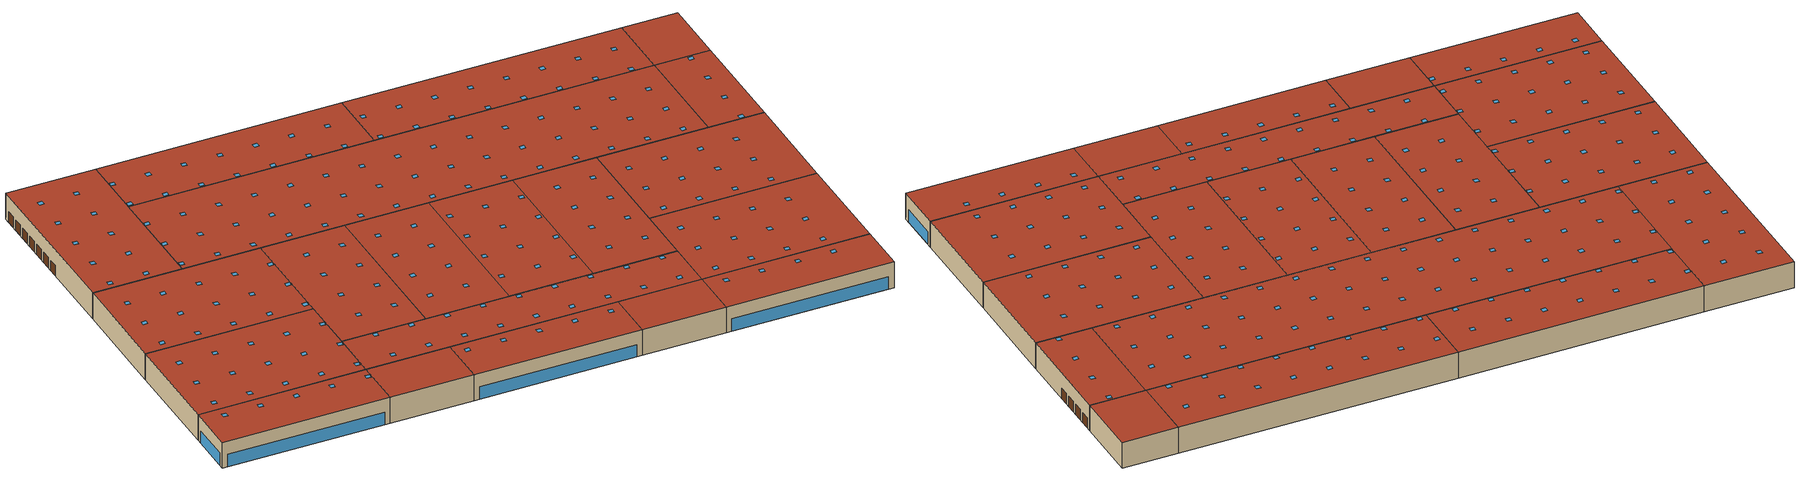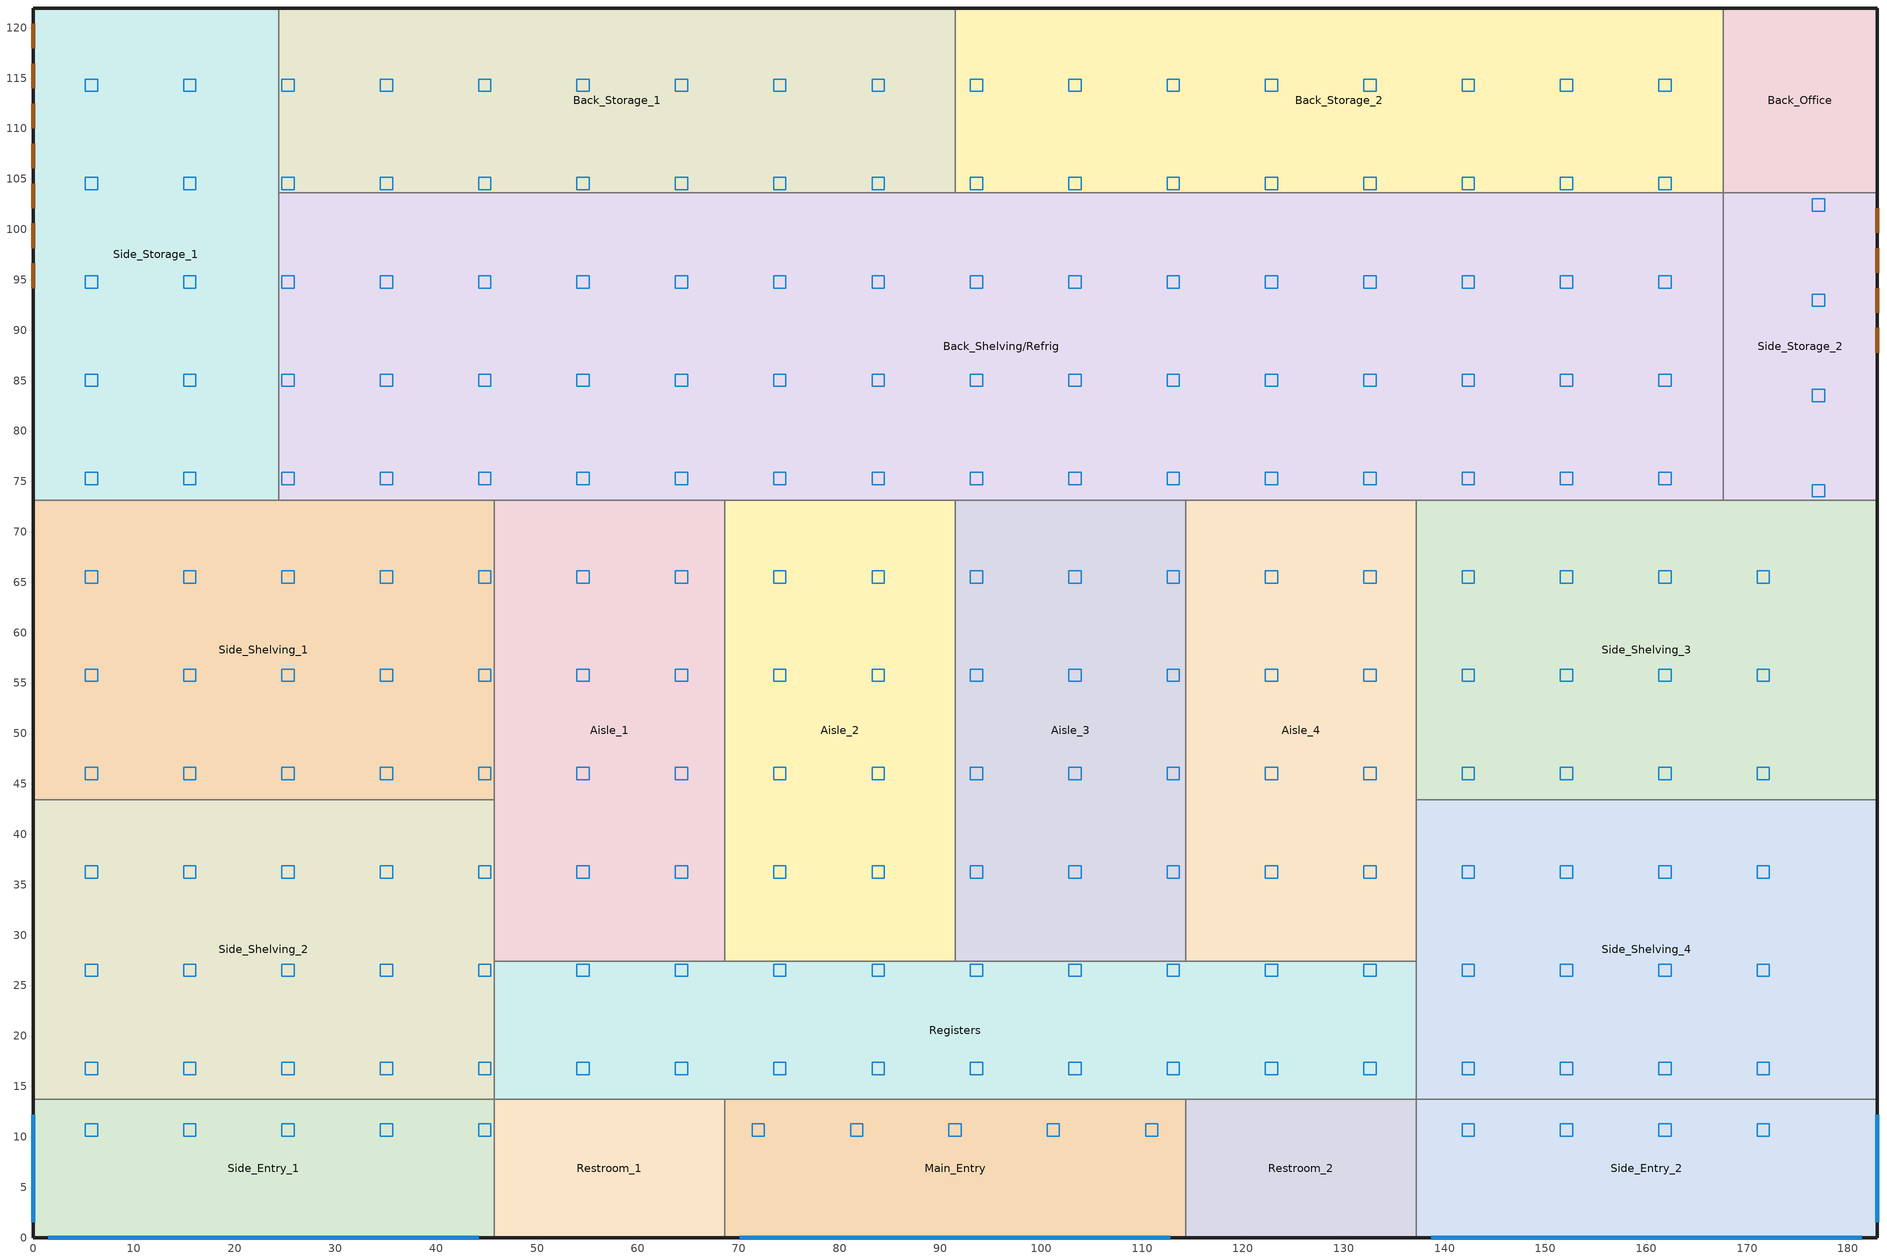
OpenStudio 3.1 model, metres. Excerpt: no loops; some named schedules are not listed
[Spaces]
Aisle_1
 floor ground (Surface 56 SlabOnOrBelowGradeF073): 68.58,73.15 68.58,27.43 45.72,27.43 45.72,73.15 z0
 wall to Back_Shelving/Refrig (MetalFrameWallInterior): 68.58,73.15 45.72,73.15 z0:7.62
 wall to Aisle_2 (MetalFrameWallInterior): 68.58,27.43 68.58,73.15 z0:7.62
 wall to Registers (MetalFrameWallInterior): 45.72,27.43 68.58,27.43 z0:7.62
 wall to Side_Shelving_2 (MetalFrameWallInterior): 45.72,43.43 45.72,27.43 z0:7.62
 wall to Side_Shelving_1 (MetalFrameWallInterior): 45.72,73.15 45.72,43.43 z0:7.62
 roof outside (FlatNonresWoodFramingAndOtherRoofU034): 68.58,27.43 68.58,73.15 45.72,73.15 45.72,27.43 z7.62
 skylight (Base_AllCZ_Skylt-Gl-CurbMntU58): 55.17,45.42 55.17,46.63 53.95,46.63 53.95,45.42 z7.62; 64.92,64.92 64.92,66.14 63.7,66.14 63.7,64.92 z7.62; 55.17,64.92 55.17,66.14 53.95,66.14 53.95,64.92 z7.62; 55.17,55.17 55.17,56.39 53.95,56.39 53.95,55.17 z7.62; 64.92,35.66 64.92,36.88 63.7,36.88 63.7,35.66 z7.62; 64.92,55.17 64.92,56.39 63.7,56.39 63.7,55.17 z7.62; 55.17,35.66 55.17,36.88 53.95,36.88 53.95,35.66 z7.62; 64.92,45.42 64.92,46.63 63.7,46.63 63.7,45.42 z7.62
Back_Shelving/Refrig
 floor ground (Surface 103 SlabOnOrBelowGradeF073): 167.64,103.63 167.64,73.15 24.38,73.15 24.38,103.63 z0
 wall to Aisle_2: 68.58,73.15 91.44,73.15 z0:7.62
 wall to Aisle_3: 91.44,73.15 114.3,73.15 z0:7.62
 wall to Aisle_4: 114.3,73.15 137.16,73.15 z0:7.62
 wall to Side_Storage_2 (MetalFrameWallInterior): 167.64,73.15 167.64,103.63 z0:7.62
 wall to Side_Shelving_3 (MetalFrameWallInterior): 137.16,73.15 167.64,73.15 z0:7.62
 wall to Side_Shelving_1 (MetalFrameWallInterior): 24.38,73.15 45.72,73.15 z0:7.62
 wall to Side_Storage_1 (MetalFrameWallInterior): 24.38,103.63 24.38,73.15 z0:7.62
 wall to Back_Storage_1 (MetalFrameWallInterior): 91.44,103.63 24.38,103.63 z0:7.62
 wall to Back_Storage_2 (MetalFrameWallInterior): 167.64,103.63 91.44,103.63 z0:7.62
 roof outside (FlatNonresWoodFramingAndOtherRoofU034): 167.64,73.15 167.64,103.63 24.38,103.63 24.38,73.15 z7.62
 skylight (Base_AllCZ_Skylt-Gl-CurbMntU58): 45.42,74.68 45.42,75.9 44.2,75.9 44.2,74.68 z7.62; 64.92,84.43 64.92,85.65 63.7,85.65 63.7,84.43 z7.62; 133.2,94.18 133.2,95.4 131.98,95.4 131.98,94.18 z7.62; 55.17,94.18 55.17,95.4 53.95,95.4 53.95,94.18 z7.62; 162.46,74.68 162.46,75.9 161.24,75.9 161.24,74.68 z7.62; 142.95,74.68 142.95,75.9 141.73,75.9 141.73,74.68 z7.62; 152.7,74.68 152.7,75.9 151.49,75.9 151.49,74.68 z7.62; 74.68,74.68 74.68,75.9 73.46,75.9 73.46,74.68 z7.62; 94.18,74.68 94.18,75.9 92.96,75.9 92.96,74.68 z7.62; 64.92,74.68 64.92,75.9 63.7,75.9 63.7,74.68 z7.62; 94.18,84.43 94.18,85.65 92.96,85.65 92.96,84.43 z7.62; 74.68,84.43 74.68,85.65 73.46,85.65 73.46,84.43 z7.62; 152.7,84.43 152.7,85.65 151.49,85.65 151.49,84.43 z7.62; 142.95,84.43 142.95,85.65 141.73,85.65 141.73,84.43 z7.62; 162.46,84.43 162.46,85.65 161.24,85.65 161.24,84.43 z7.62; 55.17,84.43 55.17,85.65 53.95,85.65 53.95,84.43 z7.62; 35.66,84.43 35.66,85.65 34.44,85.65 34.44,84.43 z7.62; 25.91,84.43 25.91,85.65 24.69,85.65 24.69,84.43 z7.62; 35.66,74.68 35.66,75.9 34.44,75.9 34.44,74.68 z7.62; 123.44,74.68 123.44,75.9 122.22,75.9 122.22,74.68 z7.62; 162.46,94.18 162.46,95.4 161.24,95.4 161.24,94.18 z7.62; 55.17,74.68 55.17,75.9 53.95,75.9 53.95,74.68 z7.62; 103.94,74.68 103.94,75.9 102.72,75.9 102.72,74.68 z7.62; 113.69,74.68 113.69,75.9 112.47,75.9 112.47,74.68 z7.62; 133.2,74.68 133.2,75.9 131.98,75.9 131.98,74.68 z7.62; 142.95,94.18 142.95,95.4 141.73,95.4 141.73,94.18 z7.62; 152.7,94.18 152.7,95.4 151.49,95.4 151.49,94.18 z7.62; 45.42,84.43 45.42,85.65 44.2,85.65 44.2,84.43 z7.62; 123.44,84.43 123.44,85.65 122.22,85.65 122.22,84.43 z7.62; 113.69,84.43 113.69,85.65 112.47,85.65 112.47,84.43 z7.62; 133.2,84.43 133.2,85.65 131.98,85.65 131.98,84.43 z7.62; 103.94,84.43 103.94,85.65 102.72,85.65 102.72,84.43 z7.62; 84.43,84.43 84.43,85.65 83.21,85.65 83.21,84.43 z7.62; 74.68,94.18 74.68,95.4 73.46,95.4 73.46,94.18 z7.62; 94.18,94.18 94.18,95.4 92.96,95.4 92.96,94.18 z7.62; 64.92,94.18 64.92,95.4 63.7,95.4 63.7,94.18 z7.62; 45.42,94.18 45.42,95.4 44.2,95.4 44.2,94.18 z7.62; 123.44,94.18 123.44,95.4 122.22,95.4 122.22,94.18 z7.62; 113.69,94.18 113.69,95.4 112.47,95.4 112.47,94.18 z7.62; 103.94,94.18 103.94,95.4 102.72,95.4 102.72,94.18 z7.62; 84.43,94.18 84.43,95.4 83.21,95.4 83.21,94.18 z7.62; 25.91,94.18 25.91,95.4 24.69,95.4 24.69,94.18 z7.62; 35.66,94.18 35.66,95.4 34.44,95.4 34.44,94.18 z7.62; 84.43,74.68 84.43,75.9 83.21,75.9 83.21,74.68 z7.62; 25.91,74.68 25.91,75.9 24.69,75.9 24.69,74.68 z7.62
Aisle_2
 floor ground (Surface 63 SlabOnOrBelowGradeF073): 91.44,73.15 91.44,27.43 68.58,27.43 68.58,73.15 z0
 wall to Aisle_3 (MetalFrameWallInterior): 91.44,27.43 91.44,73.15 z0:7.62
 wall to Registers (MetalFrameWallInterior): 68.58,27.43 91.44,27.43 z0:7.62
 roof outside (FlatNonresWoodFramingAndOtherRoofU034): 91.44,27.43 91.44,73.15 68.58,73.15 68.58,27.43 z7.62
 skylight (Base_AllCZ_Skylt-Gl-CurbMntU58): 84.43,35.66 84.43,36.88 83.21,36.88 83.21,35.66 z7.62; 74.68,64.92 74.68,66.14 73.46,66.14 73.46,64.92 z7.62; 74.68,45.42 74.68,46.63 73.46,46.63 73.46,45.42 z7.62; 84.43,64.92 84.43,66.14 83.21,66.14 83.21,64.92 z7.62; 74.68,35.66 74.68,36.88 73.46,36.88 73.46,35.66 z7.62; 84.43,45.42 84.43,46.63 83.21,46.63 83.21,45.42 z7.62; 84.43,55.17 84.43,56.39 83.21,56.39 83.21,55.17 z7.62; 74.68,55.17 74.68,56.39 73.46,56.39 73.46,55.17 z7.62
Registers
 floor ground (Surface 38 SlabOnOrBelowGradeF073): 137.16,27.43 137.16,13.72 45.72,13.72 45.72,27.43 z0
 wall to Aisle_3: 114.3,27.43 91.44,27.43 z0:7.62
 wall to Aisle_4: 137.16,27.43 114.3,27.43 z0:7.62
 wall to Main_Entry: 68.58,13.72 114.3,13.72 z0:7.62
 wall to Side_Shelving_2 (MetalFrameWallInterior): 45.72,27.43 45.72,13.72 z0:7.62
 wall to Side_Shelving_4 (MetalFrameWallInterior): 137.16,13.72 137.16,27.43 z0:7.62
 wall to Restroom_2 (MetalFrameWallInterior): 114.3,13.72 137.16,13.72 z0:7.62
 wall to Restroom_1 (MetalFrameWallInterior): 45.72,13.72 68.58,13.72 z0:7.62
 roof outside (FlatNonresWoodFramingAndOtherRoofU034): 137.16,13.72 137.16,27.43 45.72,27.43 45.72,13.72 z7.62
 skylight (Base_AllCZ_Skylt-Gl-CurbMntU58): 84.43,16.15 84.43,17.37 83.21,17.37 83.21,16.15 z7.62; 55.17,25.91 55.17,27.13 53.95,27.13 53.95,25.91 z7.62; 55.17,16.15 55.17,17.37 53.95,17.37 53.95,16.15 z7.62; 113.69,25.91 113.69,27.13 112.47,27.13 112.47,25.91 z7.62; 133.2,25.91 133.2,27.13 131.98,27.13 131.98,25.91 z7.62; 74.68,16.15 74.68,17.37 73.46,17.37 73.46,16.15 z7.62; 74.68,25.91 74.68,27.13 73.46,27.13 73.46,25.91 z7.62; 94.18,16.15 94.18,17.37 92.96,17.37 92.96,16.15 z7.62; 64.92,16.15 64.92,17.37 63.7,17.37 63.7,16.15 z7.62; 123.44,16.15 123.44,17.37 122.22,17.37 122.22,16.15 z7.62; 113.69,16.15 113.69,17.37 112.47,17.37 112.47,16.15 z7.62; 133.2,16.15 133.2,17.37 131.98,17.37 131.98,16.15 z7.62; 84.43,25.91 84.43,27.13 83.21,27.13 83.21,25.91 z7.62; 103.94,16.15 103.94,17.37 102.72,17.37 102.72,16.15 z7.62; 64.92,25.91 64.92,27.13 63.7,27.13 63.7,25.91 z7.62; 103.94,25.91 103.94,27.13 102.72,27.13 102.72,25.91 z7.62; 123.44,25.91 123.44,27.13 122.22,27.13 122.22,25.91 z7.62; 94.18,25.91 94.18,27.13 92.96,27.13 92.96,25.91 z7.62
Side_Shelving_2
 floor ground (Surface 31 SlabOnOrBelowGradeF073): 45.72,43.43 45.72,13.72 0,13.72 0,43.43 z0
 wall outside (MetalFrameWallU055): 0,43.43 0,13.72 z0:7.62
 wall to Side_Entry_1: 0,13.72 45.72,13.72 z0:7.62
 wall to Side_Shelving_1: 45.72,43.43 0,43.43 z0:7.62
 roof outside (FlatNonresWoodFramingAndOtherRoofU034): 45.72,13.72 45.72,43.43 0,43.43 0,13.72 z7.62
 skylight (Base_AllCZ_Skylt-Gl-CurbMntU58): 25.91,35.66 25.91,36.88 24.69,36.88 24.69,35.66 z7.62; 35.66,25.91 35.66,27.13 34.44,27.13 34.44,25.91 z7.62; 45.42,16.15 45.42,17.37 44.2,17.37 44.2,16.15 z7.62; 35.66,16.15 35.66,17.37 34.44,17.37 34.44,16.15 z7.62; 25.91,16.15 25.91,17.37 24.69,17.37 24.69,16.15 z7.62; 45.42,25.91 45.42,27.13 44.2,27.13 44.2,25.91 z7.62; 16.15,25.91 16.15,27.13 14.94,27.13 14.94,25.91 z7.62; 35.66,35.66 35.66,36.88 34.44,36.88 34.44,35.66 z7.62; 6.4,35.66 6.4,36.88 5.18,36.88 5.18,35.66 z7.62; 16.15,35.66 16.15,36.88 14.94,36.88 14.94,35.66 z7.62; 6.4,16.15 6.4,17.37 5.18,17.37 5.18,16.15 z7.62; 16.15,16.15 16.15,17.37 14.94,17.37 14.94,16.15 z7.62; 45.42,35.66 45.42,36.88 44.2,36.88 44.2,35.66 z7.62; 25.91,25.91 25.91,27.13 24.69,27.13 24.69,25.91 z7.62; 6.4,25.91 6.4,27.13 5.18,27.13 5.18,25.91 z7.62
Side_Shelving_1
 floor ground (Surface 82 SlabOnOrBelowGradeF073): 45.72,73.15 45.72,43.43 0,43.43 0,73.15 z0
 wall outside (MetalFrameWallU055): 0,73.15 0,43.43 z0:7.62
 wall to Side_Storage_1 (MetalFrameWallInterior): 24.38,73.15 0,73.15 z0:7.62
 roof outside (FlatNonresWoodFramingAndOtherRoofU034): 45.72,43.43 45.72,73.15 0,73.15 0,43.43 z7.62
 skylight (Base_AllCZ_Skylt-Gl-CurbMntU58): 16.15,55.17 16.15,56.39 14.94,56.39 14.94,55.17 z7.62; 45.42,64.92 45.42,66.14 44.2,66.14 44.2,64.92 z7.62; 25.91,55.17 25.91,56.39 24.69,56.39 24.69,55.17 z7.62; 25.91,45.42 25.91,46.63 24.69,46.63 24.69,45.42 z7.62; 25.91,64.92 25.91,66.14 24.69,66.14 24.69,64.92 z7.62; 6.4,55.17 6.4,56.39 5.18,56.39 5.18,55.17 z7.62; 35.66,55.17 35.66,56.39 34.44,56.39 34.44,55.17 z7.62; 45.42,45.42 45.42,46.63 44.2,46.63 44.2,45.42 z7.62; 16.15,64.92 16.15,66.14 14.94,66.14 14.94,64.92 z7.62; 6.4,45.42 6.4,46.63 5.18,46.63 5.18,45.42 z7.62; 35.66,64.92 35.66,66.14 34.44,66.14 34.44,64.92 z7.62; 16.15,45.42 16.15,46.63 14.94,46.63 14.94,45.42 z7.62; 6.4,64.92 6.4,66.14 5.18,66.14 5.18,64.92 z7.62; 35.66,45.42 35.66,46.63 34.44,46.63 34.44,45.42 z7.62; 45.42,55.17 45.42,56.39 44.2,56.39 44.2,55.17 z7.62
Aisle_3
 floor ground (Surface 69 SlabOnOrBelowGradeF073): 114.3,73.15 114.3,27.43 91.44,27.43 91.44,73.15 z0
 wall to Aisle_4 (MetalFrameWallInterior): 114.3,27.43 114.3,73.15 z0:7.62
 roof outside (FlatNonresWoodFramingAndOtherRoofU034): 114.3,27.43 114.3,73.15 91.44,73.15 91.44,27.43 z7.62
 skylight (Base_AllCZ_Skylt-Gl-CurbMntU58): 94.18,55.17 94.18,56.39 92.96,56.39 92.96,55.17 z7.62; 113.69,64.92 113.69,66.14 112.47,66.14 112.47,64.92 z7.62; 94.18,64.92 94.18,66.14 92.96,66.14 92.96,64.92 z7.62; 103.94,45.42 103.94,46.63 102.72,46.63 102.72,45.42 z7.62; 113.69,45.42 113.69,46.63 112.47,46.63 112.47,45.42 z7.62; 94.18,45.42 94.18,46.63 92.96,46.63 92.96,45.42 z7.62; 113.69,35.66 113.69,36.88 112.47,36.88 112.47,35.66 z7.62; 103.94,35.66 103.94,36.88 102.72,36.88 102.72,35.66 z7.62; 103.94,64.92 103.94,66.14 102.72,66.14 102.72,64.92 z7.62; 94.18,35.66 94.18,36.88 92.96,36.88 92.96,35.66 z7.62; 113.69,55.17 113.69,56.39 112.47,56.39 112.47,55.17 z7.62; 103.94,55.17 103.94,56.39 102.72,56.39 102.72,55.17 z7.62
Aisle_4
 floor ground (Surface 75 SlabOnOrBelowGradeF073): 137.16,73.15 137.16,27.43 114.3,27.43 114.3,73.15 z0
 wall to Side_Shelving_3 (MetalFrameWallInterior): 137.16,43.43 137.16,73.15 z0:7.62
 wall to Side_Shelving_4 (MetalFrameWallInterior): 137.16,27.43 137.16,43.43 z0:7.62
 roof outside (FlatNonresWoodFramingAndOtherRoofU034): 137.16,27.43 137.16,73.15 114.3,73.15 114.3,27.43 z7.62
 skylight (Base_AllCZ_Skylt-Gl-CurbMntU58): 123.44,35.66 123.44,36.88 122.22,36.88 122.22,35.66 z7.62; 133.2,64.92 133.2,66.14 131.98,66.14 131.98,64.92 z7.62; 133.2,55.17 133.2,56.39 131.98,56.39 131.98,55.17 z7.62; 123.44,64.92 123.44,66.14 122.22,66.14 122.22,64.92 z7.62; 123.44,55.17 123.44,56.39 122.22,56.39 122.22,55.17 z7.62; 133.2,35.66 133.2,36.88 131.98,36.88 131.98,35.66 z7.62; 123.44,45.42 123.44,46.63 122.22,46.63 122.22,45.42 z7.62; 133.2,45.42 133.2,46.63 131.98,46.63 131.98,45.42 z7.62
Side_Shelving_3
 floor ground (Surface 89 SlabOnOrBelowGradeF073): 182.88,73.15 182.88,43.43 137.16,43.43 137.16,73.15 z0
 wall outside (MetalFrameWallU055): 182.88,43.43 182.88,73.15 z0:7.62
 wall to Side_Shelving_4 (MetalFrameWallInterior): 137.16,43.43 182.88,43.43 z0:7.62
 wall to Side_Storage_2 (MetalFrameWallInterior): 182.88,73.15 167.64,73.15 z0:7.62
 roof outside (FlatNonresWoodFramingAndOtherRoofU034): 182.88,43.43 182.88,73.15 137.16,73.15 137.16,43.43 z7.62
 skylight (Base_AllCZ_Skylt-Gl-CurbMntU58): 172.21,55.17 172.21,56.39 170.99,56.39 170.99,55.17 z7.62; 142.95,64.92 142.95,66.14 141.73,66.14 141.73,64.92 z7.62; 162.46,64.92 162.46,66.14 161.24,66.14 161.24,64.92 z7.62; 172.21,64.92 172.21,66.14 170.99,66.14 170.99,64.92 z7.62; 172.21,45.42 172.21,46.63 170.99,46.63 170.99,45.42 z7.62; 162.46,45.42 162.46,46.63 161.24,46.63 161.24,45.42 z7.62; 142.95,45.42 142.95,46.63 141.73,46.63 141.73,45.42 z7.62; 152.7,45.42 152.7,46.63 151.49,46.63 151.49,45.42 z7.62; 162.46,55.17 162.46,56.39 161.24,56.39 161.24,55.17 z7.62; 152.7,55.17 152.7,56.39 151.49,56.39 151.49,55.17 z7.62; 152.7,64.92 152.7,66.14 151.49,66.14 151.49,64.92 z7.62; 142.95,55.17 142.95,56.39 141.73,56.39 141.73,55.17 z7.62
Side_Shelving_4
 floor ground (Surface 49 SlabOnOrBelowGradeF073): 182.88,43.43 182.88,13.72 137.16,13.72 137.16,43.43 z0
 wall outside (MetalFrameWallU055): 182.88,13.72 182.88,43.43 z0:7.62
 wall to Side_Entry_2: 137.16,13.72 182.88,13.72 z0:7.62
 roof outside (FlatNonresWoodFramingAndOtherRoofU034): 182.88,13.72 182.88,43.43 137.16,43.43 137.16,13.72 z7.62
 skylight (Base_AllCZ_Skylt-Gl-CurbMntU58): 172.21,35.66 172.21,36.88 170.99,36.88 170.99,35.66 z7.62; 162.46,35.66 162.46,36.88 161.24,36.88 161.24,35.66 z7.62; 162.46,16.15 162.46,17.37 161.24,17.37 161.24,16.15 z7.62; 142.95,16.15 142.95,17.37 141.73,17.37 141.73,16.15 z7.62; 152.7,16.15 152.7,17.37 151.49,17.37 151.49,16.15 z7.62; 152.7,25.91 152.7,27.13 151.49,27.13 151.49,25.91 z7.62; 152.7,35.66 152.7,36.88 151.49,36.88 151.49,35.66 z7.62; 162.46,25.91 162.46,27.13 161.24,27.13 161.24,25.91 z7.62; 172.21,25.91 172.21,27.13 170.99,27.13 170.99,25.91 z7.62; 172.21,16.15 172.21,17.37 170.99,17.37 170.99,16.15 z7.62; 142.95,25.91 142.95,27.13 141.73,27.13 141.73,25.91 z7.62; 142.95,35.66 142.95,36.88 141.73,36.88 141.73,35.66 z7.62
Back_Office
 floor ground (Surface 133 SlabOnOrBelowGradeF073): 182.88,121.92 182.88,103.63 167.64,103.63 167.64,121.92 z0
 wall outside (MetalFrameWallU055): 182.88,103.63 182.88,121.92 167.64,121.92 z0:7.62
 wall to Side_Storage_2 (MetalFrameWallInterior): 167.64,103.63 182.88,103.63 z0:7.62
 wall to Back_Storage_2 (MetalFrameWallInterior): 167.64,121.92 167.64,103.63 z0:7.62
 roof outside (FlatNonresWoodFramingAndOtherRoofU034): 182.88,103.63 182.88,121.92 167.64,121.92 167.64,103.63 z7.62
Side_Storage_2
 floor ground (Surface 115 SlabOnOrBelowGradeF073): 182.88,103.63 182.88,73.15 167.64,73.15 167.64,103.63 z0
 wall outside (MetalFrameWallU055): 182.88,73.15 182.88,103.63 z0:7.62
 door (ExtOpaqueDoorU145): 182.88,87.78 182.88,90.22 / 182.88,91.74 182.88,94.18 / 182.88,95.71 182.88,98.15 / 182.88,99.67 182.88,102.11 z0:3.05
 roof outside (FlatNonresWoodFramingAndOtherRoofU034): 182.88,73.15 182.88,103.63 167.64,103.63 167.64,73.15 z7.62
 skylight (Base_AllCZ_Skylt-Gl-CurbMntU58): 177.7,101.8 177.7,103.02 176.48,103.02 176.48,101.8 z7.62; 177.7,73.46 177.7,74.68 176.48,74.68 176.48,73.46 z7.62; 177.7,82.91 177.7,84.12 176.48,84.12 176.48,82.91 z7.62; 177.7,92.35 177.7,93.57 176.48,93.57 176.48,92.35 z7.62
Back_Storage_2
 floor ground (Surface 127 SlabOnOrBelowGradeF073): 167.64,121.92 167.64,103.63 91.44,103.63 91.44,121.92 z0
 wall outside (MetalFrameWallU055): 167.64,121.92 91.44,121.92 z0:7.62
 wall to Back_Storage_1: 91.44,121.92 91.44,103.63 z0:7.62
 roof outside (FlatNonresWoodFramingAndOtherRoofU034): 167.64,103.63 167.64,121.92 91.44,121.92 91.44,103.63 z7.62
 skylight (Base_AllCZ_Skylt-Gl-CurbMntU58): 113.69,113.69 113.69,114.91 112.47,114.91 112.47,113.69 z7.62; 94.18,103.94 94.18,105.16 92.96,105.16 92.96,103.94 z7.62; 103.94,113.69 103.94,114.91 102.72,114.91 102.72,113.69 z7.62; 162.46,103.94 162.46,105.16 161.24,105.16 161.24,103.94 z7.62; 152.7,103.94 152.7,105.16 151.49,105.16 151.49,103.94 z7.62; 123.44,103.94 123.44,105.16 122.22,105.16 122.22,103.94 z7.62; 123.44,113.69 123.44,114.91 122.22,114.91 122.22,113.69 z7.62; 103.94,103.94 103.94,105.16 102.72,105.16 102.72,103.94 z7.62; 152.7,113.69 152.7,114.91 151.49,114.91 151.49,113.69 z7.62; 142.95,103.94 142.95,105.16 141.73,105.16 141.73,103.94 z7.62; 113.69,103.94 113.69,105.16 112.47,105.16 112.47,103.94 z7.62; 133.2,103.94 133.2,105.16 131.98,105.16 131.98,103.94 z7.62; 94.18,113.69 94.18,114.91 92.96,114.91 92.96,113.69 z7.62; 133.2,113.69 133.2,114.91 131.98,114.91 131.98,113.69 z7.62; 142.95,113.69 142.95,114.91 141.73,114.91 141.73,113.69 z7.62; 162.46,113.69 162.46,114.91 161.24,114.91 161.24,113.69 z7.62
Side_Storage_1
 floor ground (Surface 96 SlabOnOrBelowGradeF073): 24.38,121.92 24.38,73.15 0,73.15 0,121.92 z0
 wall outside (MetalFrameWallU055): 24.38,121.92 0,121.92 0,73.15 z0:7.62
 wall to Back_Storage_1: 24.38,103.63 24.38,121.92 z0:7.62
 door (ExtOpaqueDoorU145): 0,120.4 0,117.96 / 0,116.43 0,114 / 0,112.47 0,110.03 / 0,108.51 0,106.07 / 0,104.55 0,102.11 / 0,100.58 0,98.15 / 0,96.62 0,94.18 z0:3.05
 roof outside (FlatNonresWoodFramingAndOtherRoofU034): 24.38,73.15 24.38,121.92 0,121.92 0,73.15 z7.62
 skylight (Base_AllCZ_Skylt-Gl-CurbMntU58): 16.15,113.69 16.15,114.91 14.94,114.91 14.94,113.69 z7.62; 6.4,113.69 6.4,114.91 5.18,114.91 5.18,113.69 z7.62; 16.15,84.43 16.15,85.65 14.94,85.65 14.94,84.43 z7.62; 6.4,84.43 6.4,85.65 5.18,85.65 5.18,84.43 z7.62; 16.15,103.94 16.15,105.16 14.94,105.16 14.94,103.94 z7.62; 6.4,103.94 6.4,105.16 5.18,105.16 5.18,103.94 z7.62; 16.15,74.68 16.15,75.9 14.94,75.9 14.94,74.68 z7.62; 6.4,74.68 6.4,75.9 5.18,75.9 5.18,74.68 z7.62; 6.4,94.18 6.4,95.4 5.18,95.4 5.18,94.18 z7.62; 16.15,94.18 16.15,95.4 14.94,95.4 14.94,94.18 z7.62
Back_Storage_1
 floor ground (Surface 121 SlabOnOrBelowGradeF073): 91.44,121.92 91.44,103.63 24.38,103.63 24.38,121.92 z0
 wall outside (MetalFrameWallU055): 91.44,121.92 24.38,121.92 z0:7.62
 roof outside (FlatNonresWoodFramingAndOtherRoofU034): 91.44,103.63 91.44,121.92 24.38,121.92 24.38,103.63 z7.62
 skylight (Base_AllCZ_Skylt-Gl-CurbMntU58): 35.66,113.69 35.66,114.91 34.44,114.91 34.44,113.69 z7.62; 55.17,113.69 55.17,114.91 53.95,114.91 53.95,113.69 z7.62; 25.91,113.69 25.91,114.91 24.69,114.91 24.69,113.69 z7.62; 45.42,113.69 45.42,114.91 44.2,114.91 44.2,113.69 z7.62; 45.42,103.94 45.42,105.16 44.2,105.16 44.2,103.94 z7.62; 64.92,103.94 64.92,105.16 63.7,105.16 63.7,103.94 z7.62; 64.92,113.69 64.92,114.91 63.7,114.91 63.7,113.69 z7.62; 74.68,113.69 74.68,114.91 73.46,114.91 73.46,113.69 z7.62; 55.17,103.94 55.17,105.16 53.95,105.16 53.95,103.94 z7.62; 35.66,103.94 35.66,105.16 34.44,105.16 34.44,103.94 z7.62; 25.91,103.94 25.91,105.16 24.69,105.16 24.69,103.94 z7.62; 84.43,103.94 84.43,105.16 83.21,105.16 83.21,103.94 z7.62; 74.68,103.94 74.68,105.16 73.46,105.16 73.46,103.94 z7.62; 84.43,113.69 84.43,114.91 83.21,114.91 83.21,113.69 z7.62
Main_Entry
 floor ground (Surface 13 SlabOnOrBelowGradeF073): 114.3,13.72 114.3,0 68.58,0 68.58,13.72 z0
 wall outside (MetalFrameWallU055): 68.58,0 114.3,0 z0:7.62
 wall to Restroom_2 (MetalFrameWallInterior): 114.3,0 114.3,13.72 z0:7.62
 wall to Restroom_1 (MetalFrameWallInterior): 68.58,13.72 68.58,0 z0:7.62
 window (Base_AllCZ_FixedWindowU34): 70.1,0 112.78,0 z0.01:3.67
 roof outside (FlatNonresWoodFramingAndOtherRoofU034): 114.3,0 114.3,13.72 68.58,13.72 68.58,0 z7.62
 skylight (Base_AllCZ_Skylt-Gl-CurbMntU58): 72.54,10.06 72.54,11.28 71.32,11.28 71.32,10.06 z7.62; 82.3,10.06 82.3,11.28 81.08,11.28 81.08,10.06 z7.62; 92.05,10.06 92.05,11.28 90.83,11.28 90.83,10.06 z7.62; 101.8,10.06 101.8,11.28 100.58,11.28 100.58,10.06 z7.62; 111.56,10.06 111.56,11.28 110.34,11.28 110.34,10.06 z7.62
Restroom_2
 floor ground (Surface 19 SlabOnOrBelowGradeF073): 137.16,13.72 137.16,0 114.3,0 114.3,13.72 z0
 wall outside (MetalFrameWallU055): 114.3,0 137.16,0 z0:7.62
 wall to Side_Entry_2 (MetalFrameWallInterior): 137.16,0 137.16,13.72 z0:7.62
 roof outside (FlatNonresWoodFramingAndOtherRoofU034): 137.16,0 137.16,13.72 114.3,13.72 114.3,0 z7.62
Restroom_1
 floor ground (Surface 7 SlabOnOrBelowGradeF073): 68.58,13.72 68.58,0 45.72,0 45.72,13.72 z0
 wall outside (MetalFrameWallU055): 45.72,0 68.58,0 z0:7.62
 wall to Side_Entry_1 (MetalFrameWallInterior): 45.72,13.72 45.72,0 z0:7.62
 roof outside (FlatNonresWoodFramingAndOtherRoofU034): 68.58,0 68.58,13.72 45.72,13.72 45.72,0 z7.62
Side_Entry_1
 floor ground (Surface 1 SlabOnOrBelowGradeF073): 45.72,13.72 45.72,0 0,0 0,13.72 z0
 wall outside (MetalFrameWallU055): 0,13.72 0,0 45.72,0 z0:7.62
 window (Base_AllCZ_FixedWindowU34): 1.52,0 44.2,0 / 0,12.19 0,1.52 z0.01:3.67
 roof outside (FlatNonresWoodFramingAndOtherRoofU034): 45.72,0 45.72,13.72 0,13.72 0,0 z7.62
 skylight (Base_AllCZ_Skylt-Gl-CurbMntU58): 6.4,10.06 6.4,11.28 5.18,11.28 5.18,10.06 z7.62; 16.15,10.06 16.15,11.28 14.94,11.28 14.94,10.06 z7.62; 25.91,10.06 25.91,11.28 24.69,11.28 24.69,10.06 z7.62; 35.66,10.06 35.66,11.28 34.44,11.28 34.44,10.06 z7.62; 45.42,10.06 45.42,11.28 44.2,11.28 44.2,10.06 z7.62
Side_Entry_2
 floor ground (Surface 25 SlabOnOrBelowGradeF073): 182.88,13.72 182.88,0 137.16,0 137.16,13.72 z0
 wall outside (MetalFrameWallU055): 137.16,0 182.88,0 182.88,13.72 z0:7.62
 window (Base_AllCZ_FixedWindowU34): 138.68,0 181.36,0 / 182.88,1.52 182.88,12.19 z0.01:3.67
 roof outside (FlatNonresWoodFramingAndOtherRoofU034): 182.88,0 182.88,13.72 137.16,13.72 137.16,0 z7.62
 skylight (Base_AllCZ_Skylt-Gl-CurbMntU58): 172.21,10.06 172.21,11.28 170.99,11.28 170.99,10.06 z7.62; 162.46,10.06 162.46,11.28 161.24,11.28 161.24,10.06 z7.62; 152.7,10.06 152.7,11.28 151.49,11.28 151.49,10.06 z7.62; 142.95,10.06 142.95,11.28 141.73,11.28 141.73,10.06 z7.62
[Site]
SACRAMENTO EXECUTIVE: Latitude {deg}=38.58; Longitude {deg}=-121.49; Time Zone {hr}=-8; Elevation {m}=4.572
[SizingPeriod:DesignDay] Barometric Pressure {Pa}=101284; Wind Speed {m/s}=2.3; Sky Clearness=0; Rain Indicator=0; Snow Indicator=0; Day of Month=21; Daylight Saving Time Indicator=0; Humidity Indicating Type=Wetbulb; Dry-Bulb Temperature Range Modifier Type=DefaultMultipliers
Name | Maximum Dry-Bulb Temperature {C} | Daily Dry-Bulb Temperature Range {deltaC} | Humidity Indicating Conditions at Maximum Dry-Bulb | Wind Direction {deg} | Month | Day Type | Solar Model Indicator | ASHRAE Taub | ASHRAE Taud
SACRAMENTO EXECUTIVE Ann Htg 99.6% Condns DB | -0.3 | 0 | -0.3 | 330 | 12 | WinterDesignDay | ASHRAEClearSky
SACRAMENTO EXECUTIVE  June .4% Condns DB=>MCWB | 39.4 | 16.5 | 21.6 | 220 | 6 | SummerDesignDay | ASHRAETau | 0.362 | 2.413
SACRAMENTO EXECUTIVE  July .4% Condns DB=>MCWB | 40.1 | 17.7 | 22 | 220 | 7 | SummerDesignDay | ASHRAETau | 0.363 | 2.407
SACRAMENTO EXECUTIVE  August .4% Condns DB=>MCWB | 40.1 | 17.5 | 21.2 | 220 | 8 | SummerDesignDay | ASHRAETau | 0.347 | 2.442
[Site:WaterMainsTemperature]
Calculation Method=Schedule; Temperature Schedule=WaterMainCZ12
[Building]
Retail Large: North Axis {deg}=0
[Material]
Name | Roughness | Thickness {m} | Conductivity {W/m-K} | Density {kg/m3} | Specific Heat {J/kg-K} | Thermal Absorptance | Solar Absorptance | Visible Absorptance
Stucco - 7/8 in. | MediumRough | 0.022352 | 0.700948 | 1855.1 | 837.36 | 0.9 | 0.7 | 0.8
Air - Metal Wall Framing - 16 or 24 in. OC; Air - Metal Wall Framing - 16 or 24 in. OC 1 | Smooth | 0.1397 | 1.22017 | 1.28148 | 1004.832
Gypsum Board - 1/2 in. | Smooth | 0.0127 | 0.158656 | 640.739 | 1130.436 | 0.9 | 0.7 | 0.8
Metal Standing Seam - 1/16 in. | MediumRough | 0.0015875 | 2.21534 | 7820.53 | 502.416 | 0.75 | 0.37 | 0.75
Compliance Insulation R28.63 | Smooth | 0.116061 | 0.0230188 | 16.0185 | 1130.436 | 0.9 | 0.7 | 0.8
Gypsum Board - 5/8 in. | MediumRough | 0.016002 | 0.158656 | 640.739 | 1130.436 | 0.9 | 0.7 | 0.8
Compliance Insulation R14.60 | Smooth | 0.0591861 | 0.0230188 | 16.0185 | 1130.436
Compliance Insulation R1.41 | Smooth | 0.00571591 | 0.0230188 | 16.0185 | 1130.436
Compliance Insulation R0.02 | Smooth | 8.10768e-05 | 0.0230188 | 16.0185 | 1130.436
[Construction]
MetalFrameWallU055: Stucco - 7/8 in., Compliance Insulation R14.60, Compliance Insulation R1.41, Compliance Insulation R0.02, Compliance Insulation R0.02, Air - Metal Wall Framing - 16 or 24 in. OC, Gypsum Board - 1/2 in.
MetalFrameWallInterior: Gypsum Board - 5/8 in., Air - Metal Wall Framing - 16 or 24 in. OC 1, Gypsum Board - 5/8 in.
FlatNonresWoodFramingAndOtherRoofU034: Metal Standing Seam - 1/16 in., Compliance Insulation R28.63
ExtOpaqueDoorU145: ExtOpaqueDoorU145 Material
Base_AllCZ_FixedWindowU34: Base_AllCZ_FixedWindowU34 Material
Base_AllCZ_Skylt-Gl-CurbMntU58: Base_AllCZ_Skylt-Gl-CurbMntU58 Material
[Material:NoMass]
ExtOpaqueDoorU145 Material: Roughness=MediumSmooth; Thermal Resistance {m2-K/W}=0.00212643
[WindowMaterial:SimpleGlazingSystem]
Name | U-Factor {W/m2-K} | Solar Heat Gain Coefficient | Visible Transmittance
Base_AllCZ_FixedWindowU34 Material | 1.93061 | 0.22 | 0.42
Base_AllCZ_Skylt-Gl-CurbMntU58 Material | 3.29339 | 0.25 | 0.49
[Construction:FfactorGroundFloor] F-Factor {W/m-K}=1.26344
Name | Area {m2} | PerimeterExposed {m}
Surface 56 SlabOnOrBelowGradeF073; Surface 63 SlabOnOrBelowGradeF073; Surface 69 SlabOnOrBelowGradeF073; Surface 75 SlabOnOrBelowGradeF073 | 1045.16 | 0
Surface 133 SlabOnOrBelowGradeF073 | 278.709 | 33.528
Surface 103 SlabOnOrBelowGradeF073 | 4366.44 | 0
Surface 121 SlabOnOrBelowGradeF073 | 1226.32 | 67.056
Surface 127 SlabOnOrBelowGradeF073 | 1393.55 | 76.2
Surface 13 SlabOnOrBelowGradeF073 | 627.096 | 45.72
Surface 38 SlabOnOrBelowGradeF073 | 1254.19 | 0
Surface 7 SlabOnOrBelowGradeF073; Surface 19 SlabOnOrBelowGradeF073 | 313.548 | 22.86
Surface 1 SlabOnOrBelowGradeF073; Surface 25 SlabOnOrBelowGradeF073 | 627.096 | 59.436
Surface 82 SlabOnOrBelowGradeF073; Surface 31 SlabOnOrBelowGradeF073; Surface 89 SlabOnOrBelowGradeF073; Surface 49 SlabOnOrBelowGradeF073 | 1358.71 | 29.718
Surface 96 SlabOnOrBelowGradeF073 | 1189.16 | 73.152
Surface 115 SlabOnOrBelowGradeF073 | 464.5152 | 30.48
[Space] Building Story=Building Story 1
Name | Thermal Zone | Design Specification Outdoor Air Object
Aisle_1; Aisle_2; Aisle_3; Aisle_4; Registers | Registers/Aisle Zone | Registers/Aisle Zone Design Specification Outdoor Air
Back_Office | Back_Office Zone | Back_Office Zone Design Specification Outdoor Air
Back_Shelving/Refrig | Back_Shelving/Refrig Zone | Back_Shelving/Refrig Zone Design Specification Outdoor Air
Back_Storage_1; Back_Storage_2 | Back_Storage Zone | Back_Storage Zone Design Specification Outdoor Air
Main_Entry | Main_Entry Zone | Main_Entry Zone Design Specification Outdoor Air
Restroom_1 | Restroom_1 Zone | Restroom_1 Zone Design Specification Outdoor Air
Restroom_2 | Restroom_2 Zone | Restroom_2 Zone Design Specification Outdoor Air
Side_Entry_1 | Side_Entry_1 Zone | Side_Entry_1 Zone Design Specification Outdoor Air
Side_Entry_2 | Side_Entry_2 Zone | Side_Entry_2 Zone Design Specification Outdoor Air
Side_Shelving_1; Side_Shelving_2 | Side_Shelving_West Zone | Side_Shelving_West Zone Design Specification Outdoor Air
Side_Shelving_3; Side_Shelving_4 | Side_Shelving_East Zone | Side_Shelving_East Zone Design Specification Outdoor Air
Side_Storage_1 | Side_Storage_1 Zone | Side_Storage_1 Zone Design Specification Outdoor Air
Side_Storage_2 | Side_Storage_2 Zone | Side_Storage_2 Zone Design Specification Outdoor Air
[ThermalZone] Multiplier=1; Use Ideal Air Loads=No
Name | Thermostat | Primary Daylighting Control | Fraction of Zone Controlled by Primary Daylighting Control | Secondary Daylighting Control | Fraction of Zone Controlled by Secondary Daylighting Control
Back_Office Zone | Back_Office Zone Thermostat
Back_Shelving/Refrig Zone | Back_Shelving/Refrig Zone Thermostat | Daylighting Control 1 | 0.905
Back_Storage Zone | Back_Storage Zone Thermostat | Daylighting Control 2 | 0.897704
Main_Entry Zone | Main_Entry Zone Thermostat | Daylighting Control 3 | 0.923148 | Daylighting Control 4 | 0.0768519
Registers/Aisle Zone | Registers/Aisle Zone Thermostat | Daylighting Control 5 | 0.861539
Restroom_1 Zone; Restroom_2 Zone
Side_Entry_1 Zone | Side_Entry_1 Zone Thermostat | Daylighting Control 6 | 0.929318 | Daylighting Control 7
Side_Entry_2 Zone | Side_Entry_2 Zone Thermostat | Daylighting Control 8 | 0.905463 | Daylighting Control 9
Side_Shelving_East Zone | Side_Shelving_East Zone Thermostat | Daylighting Control 10 | 0.840299
Side_Shelving_West Zone | Side_Shelving_West Zone Thermostat | Daylighting Control 11 | 0.951282
Side_Storage_1 Zone | Side_Storage_1 Zone Thermostat | Daylighting Control 12 | 0.850957
Side_Storage_2 Zone | Side_Storage_2 Zone Thermostat | Daylighting Control 13 | 0.77
[BuildingStory]
Building Story 1
[People:Definition] Number of People Calculation Method=People/Area; Fraction Radiant=0.3
Name | People per Space Floor Area {person/m2} | Sensible Heat Fraction
Aisle_1 People Definition; Aisle_2 People Definition; Aisle_3 People Definition; Aisle_4 People Definition; Back_Shelving/Refrig People Definition; Registers People Definition; Side_Shelving_1 People Definition; Side_Shelving_2 People Definition; Side_Shelving_3 People Definition; Side_Shelving_4 People Definition | 0.0897172 | 0.555556
Back_Office People Definition | 0.0538196 | 0.555556
Back_Storage_1 People Definition; Back_Storage_2 People Definition; Side_Storage_1 People Definition; Side_Storage_2 People Definition | 0.0107639 | 0.366667
Main_Entry People Definition; Side_Entry_1 People Definition; Side_Entry_2 People Definition | 0.358815 | 0.5
Restroom_1 People Definition; Restroom_2 People Definition | 0.0538196 | 0.5
[People] Number of People Schedule=RetailOccupancy; Multiplier=1
Name | People Definition | Space or SpaceType | Activity Level Schedule
Aisle_1 People | Aisle_1 People Definition | Aisle_1 | Aisle_1 People Activity Level
Aisle_2 People | Aisle_2 People Definition | Aisle_2 | Aisle_2 People Activity Level
Aisle_3 People | Aisle_3 People Definition | Aisle_3 | Aisle_3 People Activity Level
Aisle_4 People | Aisle_4 People Definition | Aisle_4 | Aisle_4 People Activity Level
Back_Office People | Back_Office People Definition | Back_Office | Back_Office People Activity Level
Back_Shelving/Refrig People | Back_Shelving/Refrig People Definition | Back_Shelving/Refrig | Back_Shelving/Refrig People Activity Level
Back_Storage_1 People | Back_Storage_1 People Definition | Back_Storage_1 | Back_Storage_1 People Activity Level
Back_Storage_2 People | Back_Storage_2 People Definition | Back_Storage_2 | Back_Storage_2 People Activity Level
Main_Entry People | Main_Entry People Definition | Main_Entry | Main_Entry People Activity Level
Registers People | Registers People Definition | Registers | Registers People Activity Level
Restroom_1 People | Restroom_1 People Definition | Restroom_1 | Restroom_1 People Activity Level
Restroom_2 People | Restroom_2 People Definition | Restroom_2 | Restroom_2 People Activity Level
Side_Entry_1 People | Side_Entry_1 People Definition | Side_Entry_1 | Side_Entry_1 People Activity Level
Side_Entry_2 People | Side_Entry_2 People Definition | Side_Entry_2 | Side_Entry_2 People Activity Level
Side_Shelving_1 People | Side_Shelving_1 People Definition | Side_Shelving_1 | Side_Shelving_1 People Activity Level
Side_Shelving_2 People | Side_Shelving_2 People Definition | Side_Shelving_2 | Side_Shelving_2 People Activity Level
Side_Shelving_3 People | Side_Shelving_3 People Definition | Side_Shelving_3 | Side_Shelving_3 People Activity Level
Side_Shelving_4 People | Side_Shelving_4 People Definition | Side_Shelving_4 | Side_Shelving_4 People Activity Level
Side_Storage_1 People | Side_Storage_1 People Definition | Side_Storage_1 | Side_Storage_1 People Activity Level
Side_Storage_2 People | Side_Storage_2 People Definition | Side_Storage_2 | Side_Storage_2 People Activity Level
[SpaceInfiltration:DesignFlowRate] Schedule=RetailInfiltration; Design Flow Rate Calculation Method=Flow/ExteriorWallArea; Flow per Exterior Surface Area {m3/s-m2}=0.00119482; Constant Term Coefficient=0; Temperature Term Coefficient=0; Velocity Term Coefficient=0.224052; Velocity Squared Term Coefficient=0
Name | Space or SpaceType
Aisle_1 Space Infiltration Design Flow Rate 1 | Aisle_1
Aisle_2 Space Infiltration Design Flow Rate 1 | Aisle_2
Aisle_3 Space Infiltration Design Flow Rate 1 | Aisle_3
Aisle_4 Space Infiltration Design Flow Rate 1 | Aisle_4
Back_Office Space Infiltration Design Flow Rate 1 | Back_Office
Back_Shelving/Refrig Space Infiltration Design Flow Rate 1 | Back_Shelving/Refrig
Back_Storage_1 Space Infiltration Design Flow Rate 1 | Back_Storage_1
Back_Storage_2 Space Infiltration Design Flow Rate 1 | Back_Storage_2
Main_Entry Space Infiltration Design Flow Rate 1 | Main_Entry
Registers Space Infiltration Design Flow Rate 1 | Registers
Restroom_1 Space Infiltration Design Flow Rate 1 | Restroom_1
Restroom_2 Space Infiltration Design Flow Rate 1 | Restroom_2
Side_Entry_1 Space Infiltration Design Flow Rate 1 | Side_Entry_1
Side_Entry_2 Space Infiltration Design Flow Rate 1 | Side_Entry_2
Side_Shelving_1 Space Infiltration Design Flow Rate 1 | Side_Shelving_1
Side_Shelving_2 Space Infiltration Design Flow Rate 1 | Side_Shelving_2
Side_Shelving_3 Space Infiltration Design Flow Rate 1 | Side_Shelving_3
Side_Shelving_4 Space Infiltration Design Flow Rate 1 | Side_Shelving_4
Side_Storage_1 Space Infiltration Design Flow Rate 1 | Side_Storage_1
Side_Storage_2 Space Infiltration Design Flow Rate 1 | Side_Storage_2
[Lights:Definition] Design Level Calculation Method=Watts/Area; Fraction Radiant=0.97; Return Air Fraction=0
Name | Watts per Space Floor Area {W/m2}
Aisle_1 Regulated Lights Definition; Aisle_2 Regulated Lights Definition; Aisle_3 Regulated Lights Definition; Aisle_4 Regulated Lights Definition; Back_Shelving/Refrig Regulated Lights Definition; Registers Regulated Lights Definition; Side_Shelving_1 Regulated Lights Definition; Side_Shelving_2 Regulated Lights Definition; Side_Shelving_3 Regulated Lights Definition; Side_Shelving_4 Regulated Lights Definition | 10.2257
Back_Office Regulated Lights Definition | 6.45835
Back_Storage_1 Regulated Lights Definition; Back_Storage_2 Regulated Lights Definition; Side_Storage_1 Regulated Lights Definition; Side_Storage_2 Regulated Lights Definition | 4.30556
Main_Entry Regulated Lights Definition; Side_Entry_1 Regulated Lights Definition; Side_Entry_2 Regulated Lights Definition | 7.53474
Restroom_1 Regulated Lights Definition; Restroom_2 Regulated Lights Definition | 6.99654
[Lights] Schedule=RetailLights; Fraction Replaceable=1
Name | Lights Definition | Space or SpaceType
Aisle_1 Regulated Lights | Aisle_1 Regulated Lights Definition | Aisle_1
Aisle_2 Regulated Lights | Aisle_2 Regulated Lights Definition | Aisle_2
Aisle_3 Regulated Lights | Aisle_3 Regulated Lights Definition | Aisle_3
Aisle_4 Regulated Lights | Aisle_4 Regulated Lights Definition | Aisle_4
Back_Office Regulated Lights | Back_Office Regulated Lights Definition | Back_Office
Back_Shelving/Refrig Regulated Lights | Back_Shelving/Refrig Regulated Lights Definition | Back_Shelving/Refrig
Back_Storage_1 Regulated Lights | Back_Storage_1 Regulated Lights Definition | Back_Storage_1
Back_Storage_2 Regulated Lights | Back_Storage_2 Regulated Lights Definition | Back_Storage_2
Main_Entry Regulated Lights | Main_Entry Regulated Lights Definition | Main_Entry
Registers Regulated Lights | Registers Regulated Lights Definition | Registers
Restroom_1 Regulated Lights | Restroom_1 Regulated Lights Definition | Restroom_1
Restroom_2 Regulated Lights | Restroom_2 Regulated Lights Definition | Restroom_2
Side_Entry_1 Regulated Lights | Side_Entry_1 Regulated Lights Definition | Side_Entry_1
Side_Entry_2 Regulated Lights | Side_Entry_2 Regulated Lights Definition | Side_Entry_2
Side_Shelving_1 Regulated Lights | Side_Shelving_1 Regulated Lights Definition | Side_Shelving_1
Side_Shelving_2 Regulated Lights | Side_Shelving_2 Regulated Lights Definition | Side_Shelving_2
Side_Shelving_3 Regulated Lights | Side_Shelving_3 Regulated Lights Definition | Side_Shelving_3
Side_Shelving_4 Regulated Lights | Side_Shelving_4 Regulated Lights Definition | Side_Shelving_4
Side_Storage_1 Regulated Lights | Side_Storage_1 Regulated Lights Definition | Side_Storage_1
Side_Storage_2 Regulated Lights | Side_Storage_2 Regulated Lights Definition | Side_Storage_2
[ElectricEquipment:Definition] Design Level Calculation Method=Watts/Area; Fraction Latent=0; Fraction Radiant=0.2; Fraction Lost=0
Name | Watts per Space Floor Area {W/m2}
Aisle_1 Recepticle Loads Definition; Aisle_2 Recepticle Loads Definition; Aisle_3 Recepticle Loads Definition; Aisle_4 Recepticle Loads Definition; Back_Shelving/Refrig Recepticle Loads Definition; Registers Recepticle Loads Definition; Side_Shelving_1 Recepticle Loads Definition; Side_Shelving_2 Recepticle Loads Definition; Side_Shelving_3 Recepticle Loads Definition; Side_Shelving_4 Recepticle Loads Definition | 10.7639
Back_Office Recepticle Loads Definition | 16.1459
Back_Storage_1 Recepticle Loads Definition; Back_Storage_2 Recepticle Loads Definition; Side_Storage_1 Recepticle Loads Definition; Side_Storage_2 Recepticle Loads Definition | 2.15278
Main_Entry Recepticle Loads Definition; Side_Entry_1 Recepticle Loads Definition; Side_Entry_2 Recepticle Loads Definition | 5.38196
[ElectricEquipment] Schedule=RetailReceptacle
Name | Electric Equipment Definition | Space or SpaceType
Aisle_1 Recepticle Loads | Aisle_1 Recepticle Loads Definition | Aisle_1
Aisle_2 Recepticle Loads | Aisle_2 Recepticle Loads Definition | Aisle_2
Aisle_3 Recepticle Loads | Aisle_3 Recepticle Loads Definition | Aisle_3
Aisle_4 Recepticle Loads | Aisle_4 Recepticle Loads Definition | Aisle_4
Back_Office Recepticle Loads | Back_Office Recepticle Loads Definition | Back_Office
Back_Shelving/Refrig Recepticle Loads | Back_Shelving/Refrig Recepticle Loads Definition | Back_Shelving/Refrig
Back_Storage_1 Recepticle Loads | Back_Storage_1 Recepticle Loads Definition | Back_Storage_1
Back_Storage_2 Recepticle Loads | Back_Storage_2 Recepticle Loads Definition | Back_Storage_2
Main_Entry Recepticle Loads | Main_Entry Recepticle Loads Definition | Main_Entry
Registers Recepticle Loads | Registers Recepticle Loads Definition | Registers
Side_Entry_1 Recepticle Loads | Side_Entry_1 Recepticle Loads Definition | Side_Entry_1
Side_Entry_2 Recepticle Loads | Side_Entry_2 Recepticle Loads Definition | Side_Entry_2
Side_Shelving_1 Recepticle Loads | Side_Shelving_1 Recepticle Loads Definition | Side_Shelving_1
Side_Shelving_2 Recepticle Loads | Side_Shelving_2 Recepticle Loads Definition | Side_Shelving_2
Side_Shelving_3 Recepticle Loads | Side_Shelving_3 Recepticle Loads Definition | Side_Shelving_3
Side_Shelving_4 Recepticle Loads | Side_Shelving_4 Recepticle Loads Definition | Side_Shelving_4
Side_Storage_1 Recepticle Loads | Side_Storage_1 Recepticle Loads Definition | Side_Storage_1
Side_Storage_2 Recepticle Loads | Side_Storage_2 Recepticle Loads Definition | Side_Storage_2
[ThermostatSetpoint:DualSetpoint] Heating Setpoint Temperature Schedule=RetailHtgSetpt; Cooling Setpoint Temperature Schedule=RetailClgSetpt
Back_Office Zone Thermostat; Back_Shelving/Refrig Zone Thermostat; Back_Storage Zone Thermostat; Main_Entry Zone Thermostat; Registers/Aisle Zone Thermostat; Side_Entry_1 Zone Thermostat; Side_Entry_2 Zone Thermostat; Side_Shelving_East Zone Thermostat; Side_Shelving_West Zone Thermostat; Side_Storage_1 Zone Thermostat; Side_Storage_2 Zone Thermostat
[DesignSpecification:OutdoorAir] Outdoor Air Method=Maximum
Name | Outdoor Air Flow per Person {m3/s-person} | Outdoor Air Flow per Floor Area {m3/s-m2}
Back_Office Zone Design Specification Outdoor Air; Back_Storage Zone Design Specification Outdoor Air; Side_Storage_1 Zone Design Specification Outdoor Air; Side_Storage_2 Zone Design Specification Outdoor Air | 0 | 0.000762
Back_Shelving/Refrig Zone Design Specification Outdoor Air; Registers/Aisle Zone Design Specification Outdoor Air; Side_Shelving_East Zone Design Specification Outdoor Air; Side_Shelving_West Zone Design Specification Outdoor Air | 0 | 0.00127
Main_Entry Zone Design Specification Outdoor Air; Side_Entry_1 Zone Design Specification Outdoor Air; Side_Entry_2 Zone Design Specification Outdoor Air | 0.00707888 | 0.000762
Restroom_1 Zone Design Specification Outdoor Air; Restroom_2 Zone Design Specification Outdoor Air | 0 | 0
[Daylighting:Control] Position Z-Coordinate {m}=0.762; Lighting Control Type=Continuous; Minimum Input Power Fraction for Continuous Dimming Control=0.1; Minimum Light Output Fraction for Continuous Dimming Control=0.1
Name | Space | Position X-Coordinate {m} | Position Y-Coordinate {m} | Illuminance Setpoint {lux}
Daylighting Control 1 | Back_Shelving/Refrig | 93.5736 | 88.8492 | 550
Daylighting Control 2 | Back_Storage_1 | 58.3692 | 114.3 | 175
Daylighting Control 3 | Main_Entry | 91.44 | 3.67031 | 187.5
Daylighting Control 4 | Main_Entry | 91.44 | 7.34062 | 250
Daylighting Control 5 | Aisle_1 | 54.5592 | 49.8348 | 550
Daylighting Control 6 | Side_Entry_1 | 22.86 | 3.67031 | 187.5
Daylighting Control 7 | Side_Entry_1 | 22.86 | 7.34062 | 250
Daylighting Control 8 | Side_Entry_2 | 160.02 | 3.67031 | 187.5
Daylighting Control 9 | Side_Entry_2 | 160.02 | 7.34062 | 250
Daylighting Control 10 | Side_Shelving_3 | 161.8488 | 59.5884 | 550
Daylighting Control 11 | Side_Shelving_1 | 25.2984 | 59.5884 | 550
Daylighting Control 12 | Side_Storage_1 | 11.7348 | 94.7928 | 175
Daylighting Control 13 | Side_Storage_2 | 177.0888 | 89.4588 | 175
[Schedule:Week]
WaterMainCZ12JanWk: WaterMainCZ12Jan, WaterMainCZ12Jan, WaterMainCZ12Jan, WaterMainCZ12Jan, WaterMainCZ12Jan, WaterMainCZ12Jan, WaterMainCZ12Jan, WaterMainCZ12Jan, WaterMainCZ12Jan, WaterMainCZ12Jan, WaterMainCZ12Jan, WaterMainCZ12Jan
WaterMainCZ12FebWk: WaterMainCZ12Feb, WaterMainCZ12Feb, WaterMainCZ12Feb, WaterMainCZ12Feb, WaterMainCZ12Feb, WaterMainCZ12Feb, WaterMainCZ12Feb, WaterMainCZ12Feb, WaterMainCZ12Feb, WaterMainCZ12Feb, WaterMainCZ12Feb, WaterMainCZ12Feb
WaterMainCZ12MarWk: WaterMainCZ12Mar, WaterMainCZ12Mar, WaterMainCZ12Mar, WaterMainCZ12Mar, WaterMainCZ12Mar, WaterMainCZ12Mar, WaterMainCZ12Mar, WaterMainCZ12Mar, WaterMainCZ12Mar, WaterMainCZ12Mar, WaterMainCZ12Mar, WaterMainCZ12Mar
[Schedule:Year]
WaterMainCZ12: 1, 31, WaterMainCZ12JanWk, 2, 28, WaterMainCZ12FebWk, 3, 31, WaterMainCZ12MarWk, 4, 30, WaterMainCZ12AprWk, 5, 31, WaterMainCZ12MayWk, 6, 30, WaterMainCZ12JunWk, 7, 31, WaterMainCZ12JulWk, 8, 31, WaterMainCZ12AugWk, 9, 30, WaterMainCZ12SepWk, 10, 31, WaterMainCZ12OctWk, 11, 30, WaterMainCZ12NovWk, 12, 31, WaterMainCZ12DecWk
RetailOccupancy: 12, 31, RetailOccupancyWk
RetailReceptacle: 12, 31, RetailReceptacleWk
RetailInfiltration: 12, 31, RetailInfiltrationWk
RetailLights: 12, 31, RetailLightsWk
RetailClgSetpt: 12, 31, RetailClgSetptWk
RetailHtgSetpt: 12, 31, RetailHtgSetptWk
[Schedule:Ruleset]
Name | Default Day Schedule
Aisle_1 People Activity Level | Schedule:Day #1
Aisle_2 People Activity Level | Schedule:Day #8
Aisle_3 People Activity Level | Schedule:Day #10
Aisle_4 People Activity Level | Schedule:Day #12
Back_Office People Activity Level | Schedule:Day #14
Back_Shelving/Refrig People Activity Level | Schedule:Day #16
Back_Storage_1 People Activity Level | Schedule:Day #18
Back_Storage_2 People Activity Level | Schedule:Day #20
Main_Entry People Activity Level | Schedule:Day #22
Registers People Activity Level | Schedule:Day #24
Restroom_1 People Activity Level | Schedule:Day #26
Restroom_2 People Activity Level | Schedule:Day #27
Side_Entry_1 People Activity Level | Schedule:Day #28
Side_Entry_2 People Activity Level | Schedule:Day #30
Side_Shelving_1 People Activity Level | Schedule:Day #32
Side_Shelving_2 People Activity Level | Schedule:Day #34
Side_Shelving_3 People Activity Level | Schedule:Day #36
Side_Shelving_4 People Activity Level | Schedule:Day #38
Side_Storage_1 People Activity Level | Schedule:Day #40
Side_Storage_2 People Activity Level | Schedule:Day #42
